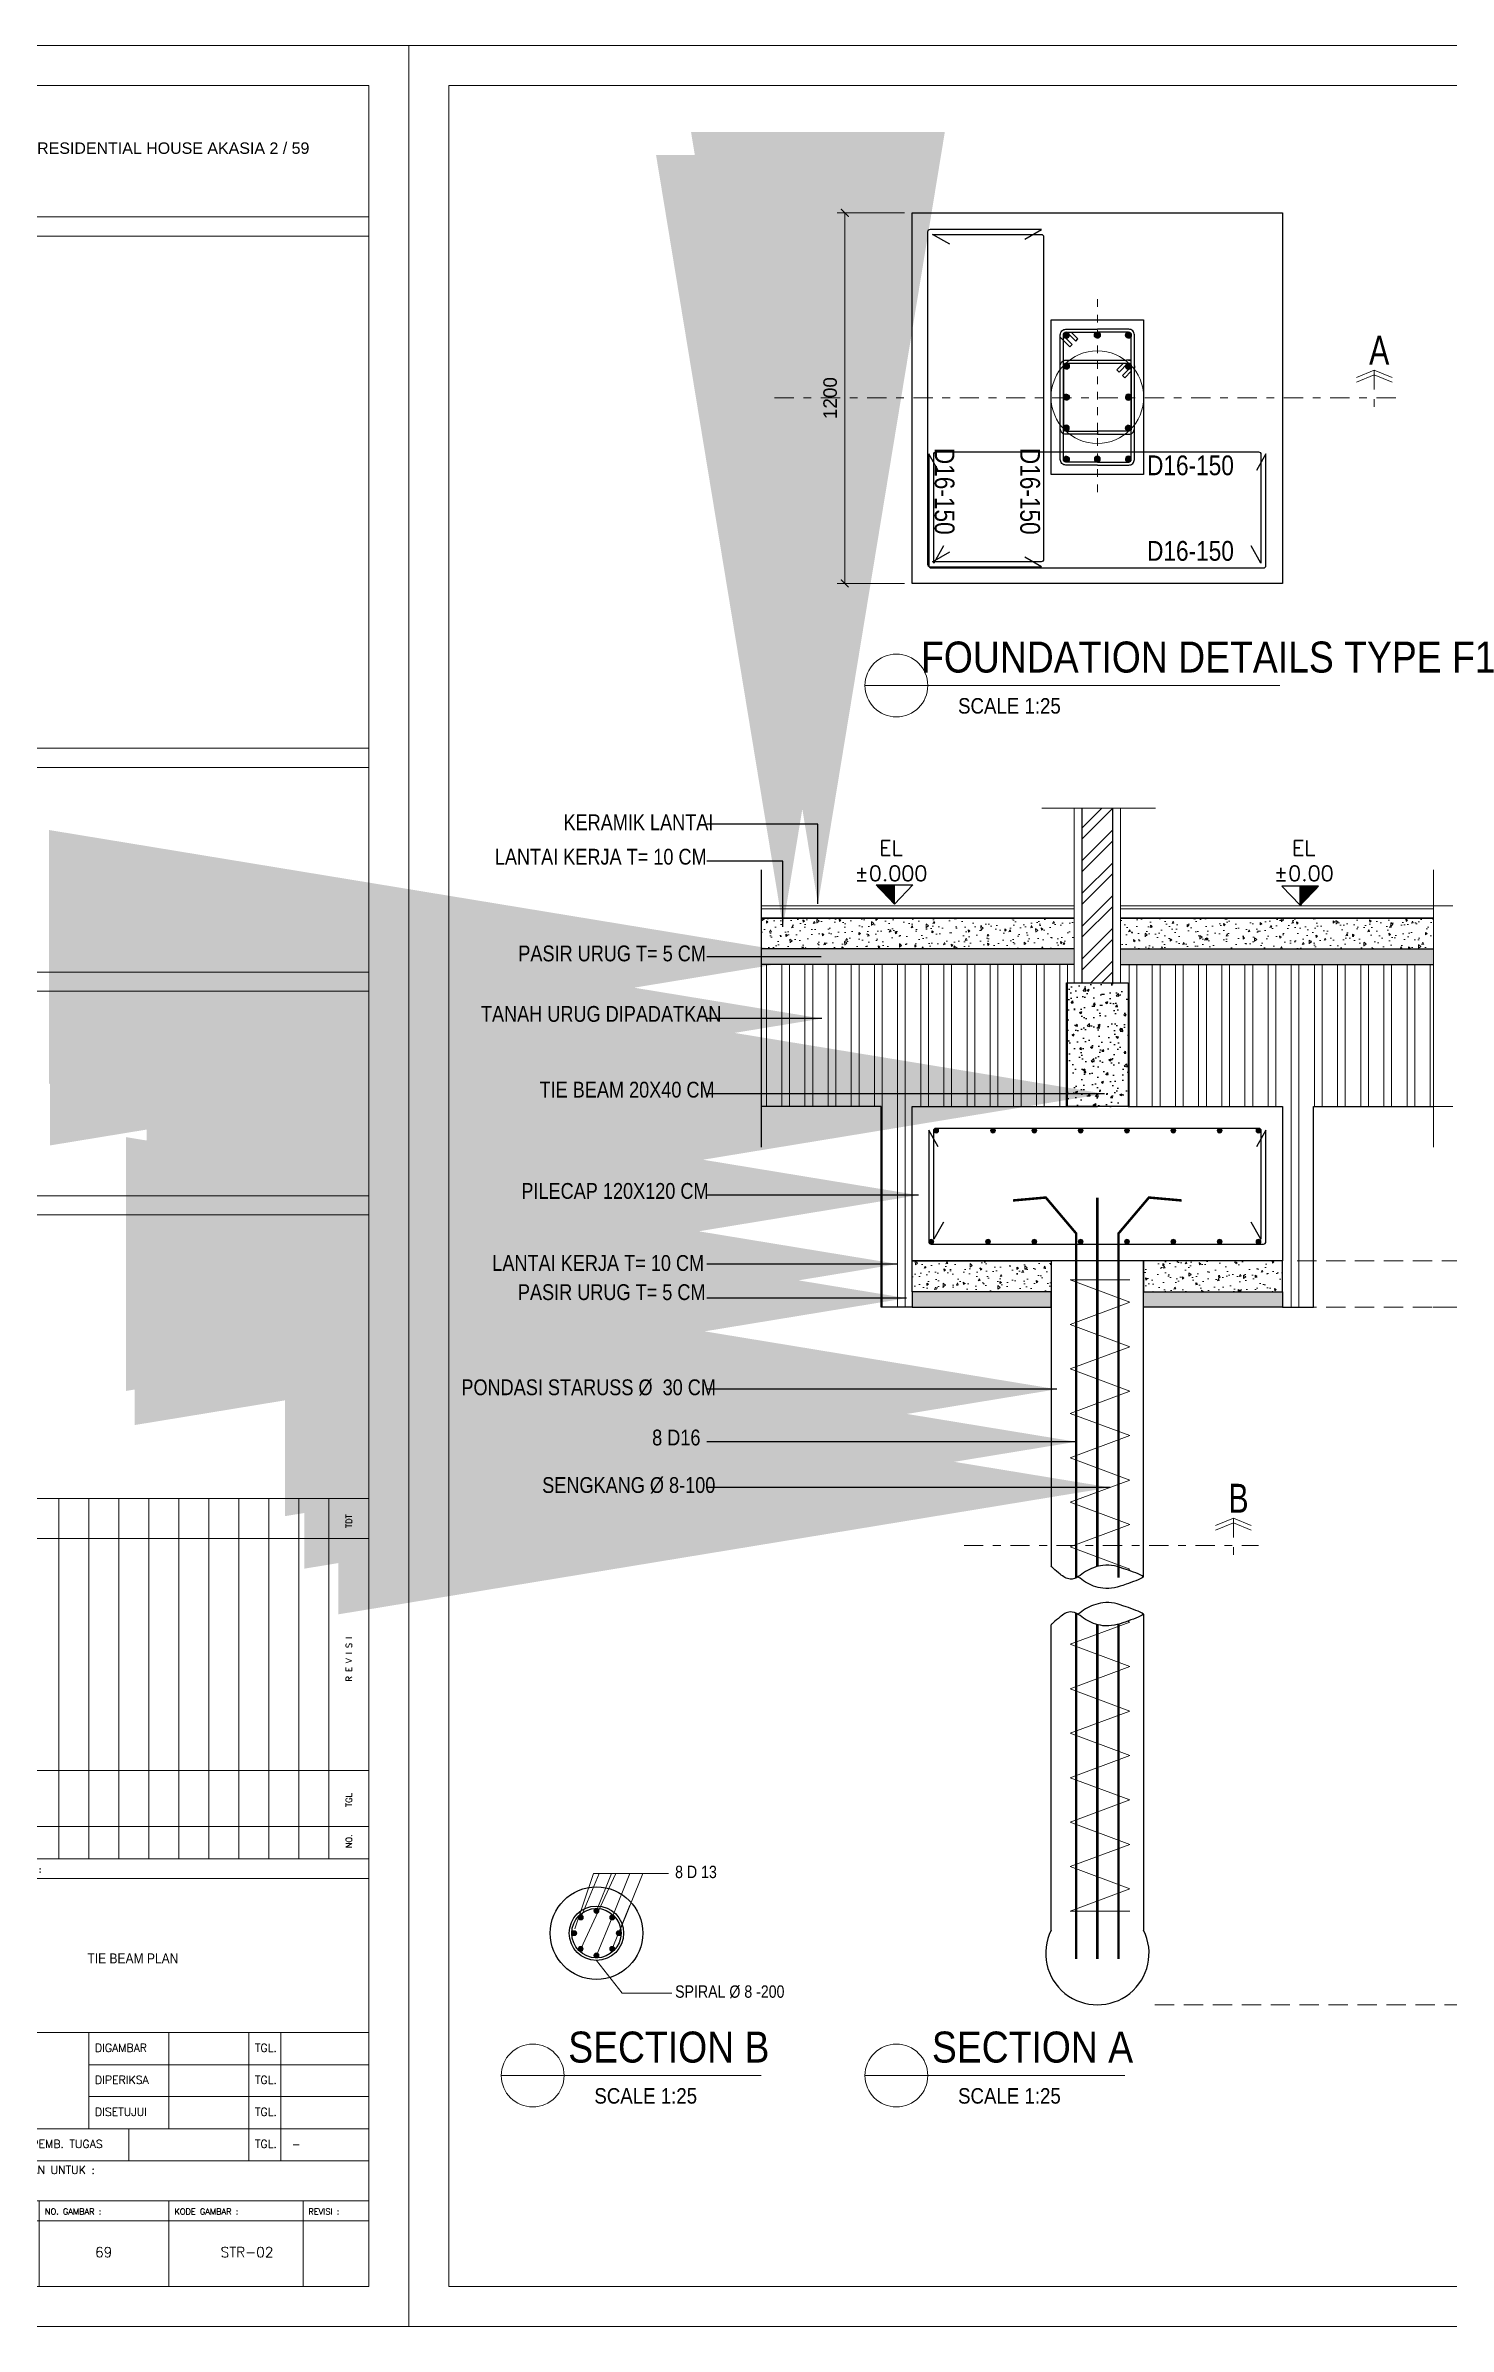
# Model space of a CAD drawing. Header units: millimetres. Extents: x -322387 to 1539330, y -108868 to 282714.
# Drawn here: x -322307.64 to -322289.47, y -108867.52 to -108837.97 of the extents above; entities that cross this region are included whole.
import ezdxf

# ---------------------------------------------------------------- set-up
doc = ezdxf.new("R2010")
doc.units = ezdxf.units.MM
doc.header["$MEASUREMENT"] = 0
doc.set_wipeout_variables(frame=1)
for name, pattern in [('ACAD_ISO03W100', [30, 12, -18]), ('DASHDOT2', [0.5, 0.25, -0.125, 0, -0.125]), ('DASHED2', [0.375, 0.25, -0.125]), ('HIDDEN', [0.375, 0.25, -0.125]), ('HIDDEN2', [0.1875, 0.125, -0.0625])]:
    doc.linetypes.add(name, pattern=pattern)
for name, color, linetype, lineweight in [('7a FURNITURE', 253, 'Continuous', 0), ('Arsir', 251, 'Continuous', 5), ('AS', 8, 'HIDDEN2', 5), ('B', 5, 'Continuous', 20), ('DIM', 1, 'Continuous', 5), ('Dimensi', 252, 'Continuous', 9), ('DINDING', 1, 'Continuous', 20), ('KOP', 7, 'Continuous', 80), ('l1', 5, 'Continuous', 5), ('LEGEND', 1, 'DASHED2', 50), ('str-besi', 3, 'Continuous', 9), ('STR-Pondasi', 3, 'Continuous', 18), ('XR-KOP A3_MOZART$0$A-TXTKOP', 3, 'Continuous', 5), ('XR-KOP A3_MOZART$0$KOP-A1$0$A-GRSKOP', 1, 'Continuous', 5), ('XR-KOP A3_MOZART$0$KOP-A1$0$A-TXTKOP', 3, 'Continuous', 5)]:
    doc.layers.add(name, color=color, linetype=linetype, lineweight=lineweight)
for name, color, linetype in [('KOLOM 40', 4, 'Continuous'), ('NOT', 1, 'Continuous'), ('STR-KOLOM', 5, 'Continuous'), ('TX', 2, 'Continuous'), ('TX3', 3, 'Continuous')]:
    doc.layers.add(name, color=color, linetype=linetype)
doc.styles.add('40', font='arial.ttf', dxfattribs={"width": 0.9, "height": 100})
doc.styles.add('A', font='arial.ttf', dxfattribs={"width": 0.75})
doc.styles.get("Standard").update_dxf_attribs({"font": 'arial.ttf'})
doc.styles.add('style2', font='times.ttf', dxfattribs={"height": 0.18})
doc.styles.add('T-1002', font='romanc.shx', dxfattribs={"width": 0.8, "height": 35})
doc.styles.add('tx1', font='swissc.ttf', dxfattribs={"height": 0.2})
doc.styles.add('XR-KOP A3_MOZART$0$KOP-A1$0$ROMANS', font='romans.shx', dxfattribs={"height": 200})
doc.styles.add('XR-KOP A3_MOZART$0$ROMAND', font='romand.shx', dxfattribs={"height": 2, "bigfont": 'bigfont.shx'})
doc.styles.add('XR-KOP A3_MOZART$0$ROMANS', font='romans.shx', dxfattribs={"height": 200})
doc.dimstyles.new('25 besar', dxfattribs={"dimtxt": 0.35, "dimasz": 0.1, "dimexe": 0.1, "dimexo": 0.1, "dimgap": 0.1, "dimtad": 1, "dimtoh": 1, "dimdec": 0, "dimlfac": 250, "dimtxsty": 'Standard', "dimblk": 'ARCHTICK', "dimcen": 0.1, "dimclrd": 1, "dimclre": 1, "dimclrt": 4, "dimadec": 0, "dimazin": 0, "dimtfac": 1, "dimtdec": 0, "dimtix": 1, "dimtmove": 0, "dimatfit": 3, "dimfxl": 1, "dimlwd": 5, "dimlwe": 5, "dimarcsym": 0})
doc.dimstyles.new('D-LETIK 2', dxfattribs={"dimscale": 0, "dimtxt": 35, "dimasz": 10, "dimexe": 10, "dimexo": 20, "dimgap": 0.06, "dimtad": 1, "dimdec": 0, "dimrnd": 1, "dimzin": 0, "dimdsep": 46, "dimtxsty": 'T-1002', "dimblk": 'DOT', "dimcen": 0.05, "dimclrd": 251, "dimclre": 8, "dimclrt": 3, "dimadec": 0, "dimazin": 0, "dimtfac": 0.6, "dimtdec": 0, "dimtix": 1, "dimtmove": 2, "dimatfit": 3, "dimfxl": 0.05, "dimtvp": 2, "dimtolj": 1, "dimtzin": 0, "dimarcsym": 0})
pattern_1 = [(95, (-322494.54076, -109058.55273), (0.2206208, 0.18512283), [0.03, -0.33]), (40, (-322494.54076, -109058.55273), (-0.25199687, 0.17350726), [0.024, -0.264]), (145.45144, (-322494.52237, -109058.5373), (-0.03137607, 0.3586301), [0.02549608, -0.28045684]), (91.1842, (-322494.59733, -109058.49616), (0.34867736, 0.2550455), [0.045, -0.495]), (141.63564, (-322494.56827, -109058.4749), (-0.01116, 0.53988467), [0.03824414, -0.4206855]), (36.18416, (-322494.59733, -109058.49616), (-0.01116, 0.5398847), [0.036, -0.396]), (66, (-322494.5549, -109058.48202), (0.28270863, 0.054953), [0.03, -0.33]), (11, (-322494.5549, -109058.48202), (-0.13628344, 0.27392337), [0.024, -0.264]), (116.45144, (-322494.53134, -109058.47744), (0.1464252, 0.32887636), [0.02549608, -0.28045684]), (82.5, (-322494.54076, -109058.55273), (-0.090717274, 0.097595927), [0, -0.2608, 0, -0.268, 0, -0.265]), (52.5, (-322494.54076, -109058.55273), (-0.03714918, 0.18596378), [0, -0.1528, 0, -0.2548, 0, -0.101]), (12.5, (-322494.60383, -109058.6158), (0.157367267, 0.144608305), [0, -0.1, 0, -0.312, 0, -0.414]), (2.5, (-322494.63212, -109058.64409), (0.13663599, 0.19326392), [0, -0.13, 0, -0.2072, 0, -0.294])]
pattern_2 = [(82.5, (-322494.54076, -109058.15251), (-0.0281402637, 0.0263585425), [0, -0.0304, 0, -0.034, 0, -0.0325]), (52.5, (-322494.54076, -109058.15251), (-0.01488275, 0.064939595), [0, -0.0164, 0, -0.0274, 0, -0.0105]), (12.5, (-322494.558155, -109058.169905), (0.0439605855, 0.0441206477), [0, -0.01, 0, -0.036, 0, -0.047]), (2.5, (-322494.558155, -109058.169905), (0.030100843, 0.054925257), [0, -0.005, 0, -0.0236, 0, -0.027])]
pattern_3 = [(90, (-322283.70076, -109904.7905), (-0.3, 6e-17), []), (90, (-322283.60076, -109904.6905), (-0.3, 6e-17), [])]
pattern_4 = [(82.5, (-322496.49476, -109053.71251), (-0.0281402637, 0.0263585425), [0, -0.0304, 0, -0.034, 0, -0.0325]), (52.5, (-322496.49476, -109053.71251), (-0.01488275, 0.064939595), [0, -0.0164, 0, -0.0274, 0, -0.0105]), (12.5, (-322496.512155, -109053.729905), (0.0439605855, 0.0441206477), [0, -0.01, 0, -0.036, 0, -0.047]), (2.5, (-322496.512155, -109053.729905), (0.030100843, 0.054925257), [0, -0.005, 0, -0.0236, 0, -0.027])]
pattern_5 = [(95, (-316937.13062, -97508.93041), (0.2206207997, 0.1851228315), [0.03, -0.33]), (40, (-316937.13062, -97508.9304), (-0.251996867, 0.17350726), [0.024, -0.264]), (145.4514445, (-316937.11223, -97508.915), (-0.031376066, 0.3586300885), [0.025496077, -0.280456845]), (91.1842, (-316937.1872, -97508.87385), (0.348677355, 0.25504551), [0.045, -0.495]), (141.6356355, (-316937.15813, -97508.8526), (-0.011160027, 0.539884667), [0.038244137, -0.420685504]), (36.184164, (-316937.1872, -97508.87385), (-0.011160027, 0.539884667), [0.036, -0.396]), (66, (-316937.14476, -97508.8597), (0.282708629, 0.0549529906), [0.03, -0.33]), (11, (-316937.14476, -97508.8597), (-0.136283437, 0.273923374), [0.024, -0.264]), (116.4514447, (-316937.1212, -97508.85512), (0.14642519, 0.328876362), [0.025496076, -0.280456845]), (82.5, (-316937.13062, -97508.93041), (-0.0907172741, 0.09759592705), [0, -0.2608, 0, -0.268, 0, -0.265]), (52.5, (-316937.13062, -97508.93041), (-0.0371491769, 0.18596378), [0, -0.1528, 0, -0.2548, 0, -0.101]), (12.5, (-316937.19369, -97508.99349), (0.1573672669, 0.1446083047), [0, -0.1, 0, -0.312, 0, -0.414]), (2.5, (-316937.22197, -97509.02177), (0.1366359933, 0.1932639227), [0, -0.13, 0, -0.2072, 0, -0.294])]

# ---------------------------------------------------------------- blocks, each defined once
blk = doc.blocks.new('NOTT')
at = {"layer": 'NOT'}
h = blk.add_hatch(dxfattribs=at)
h.set_pattern_fill('ANSI31', color=256)
h.paths.add_polyline_path([(179840, -106618), (179840, -106806), (180020, -106618)])
blk.add_lwpolyline([(179840, -106806), (180020, -106618), (179659, -106618)], close=True, dxfattribs=at)
blk.add_lwpolyline([(179840, -106806), (179840, -106618)], dxfattribs=at)
blk = doc.blocks.new('_DOT')
at = {"color": 0, "linetype": 'ByBlock'}
blk.add_line((-0.5, 0), (-1, 0), dxfattribs=at)
at = {"color": 0, "linetype": 'ByBlock', "const_width": 0.5}
blk.add_lwpolyline([(-0.25, 0, 1), (0.25, 0, 1)], format="xyb", close=True, dxfattribs=at)
blk = doc.blocks.new('tulangan')
at = {"layer": 'str-besi'}
h = blk.add_hatch(color=256, dxfattribs=at)
h.dxf.hatch_style = 1
h.paths.add_polyline_path([(339167.3, 279433.8, 1), (339154.3, 279433.8, 1)])
blk.add_circle((339160.8, 279433.8), 6.5, dxfattribs=at)
blk = doc.blocks.new('*U701')
at = {"layer": 'str-besi', "xscale": 1.230769230769231, "yscale": 1.230769230769231, "zscale": 1.230769230769231, "rotation": 180}
blk.add_blockref('tulangan', (417428.7, 343918.6), dxfattribs=at)
blk = doc.blocks.new('*U702')
at = {"layer": 'STR-Pondasi', "color": 0, "linetype": 'ByBlock', "lineweight": -2, "transparency": 16777216}
for p, rotation in [((49125.1, 49431.4), 45.00000000000001), ((49226.9, 49431.4), 315), ((49104, 49380.5), 90), ((49248, 49380.5), 270), ((49125.1, 49329.6), 135), ((49176, 49308.5), 180), ((49226.9, 49329.6), 225)]:
    blk.add_blockref('*U701', p, dxfattribs=dict(at, rotation=rotation))
blk.add_blockref('*U701', (49176, 49452.5), dxfattribs=at)
blk = doc.blocks.new('_ArchTick')
at = {"color": 0, "linetype": 'ByBlock', "const_width": 0.15}
blk.add_lwpolyline([(-0.5, -0.5), (0.5, 0.5)], dxfattribs=at)
blk = doc.blocks.new('*D938')
at = {"color": 1, "lineweight": 5, "transparency": 16777216}
for p, q in [((-322289.129, -108853.713), (-322287.979, -108853.713)), ((-322288.079, -108853.713), (-322288.079, -108854.313)), ((-322289.662, -108854.313), (-322287.979, -108854.313))]:
    blk.add_line(p, q, dxfattribs=at)
at = {"layer": 'Defpoints', "color": 0, "transparency": 16777216}
for p in [(-322289.229, -108853.713), (-322289.762, -108854.313), (-322288.079, -108854.313)]:
    blk.add_point(p, dxfattribs=at)
at = {"color": 1, "lineweight": 5, "transparency": 16777216, "xscale": 0.1, "yscale": 0.1, "zscale": 0.1}
for p, rotation in [((-322288.079, -108853.713), 90), ((-322288.079, -108854.313), 270)]:
    blk.add_blockref('_ArchTick', p, dxfattribs=dict(at, rotation=rotation))
at = {"color": 4, "transparency": 16777216, "insert": (-322288.268, -108854.013), "char_height": 0.35, "attachment_point": 5, "rotation": 90}
blk.add_mtext('{\\H0.5x;150}', dxfattribs=at)
blk = doc.blocks.new('*D941')
at = {"color": 1, "lineweight": 5, "transparency": 16777216}
for p, q in [((-322296.513, -108840.136), (-322297.384, -108840.136)), ((-322297.284, -108844.936), (-322297.284, -108840.136)), ((-322296.513, -108844.936), (-322297.384, -108844.936))]:
    blk.add_line(p, q, dxfattribs=at)
at = {"layer": 'Defpoints', "color": 0, "transparency": 16777216}
for p in [(-322297.284, -108840.136), (-322296.413, -108840.136), (-322296.413, -108844.936)]:
    blk.add_point(p, dxfattribs=at)
at = {"color": 1, "lineweight": 5, "transparency": 16777216, "xscale": 0.1, "yscale": 0.1, "zscale": 0.1}
for p, rotation in [((-322297.284, -108840.136), 90), ((-322297.284, -108844.936), 270)]:
    blk.add_blockref('_ArchTick', p, dxfattribs=dict(at, rotation=rotation))
at = {"color": 4, "transparency": 16777216, "insert": (-322297.474, -108842.536), "char_height": 0.35, "attachment_point": 5, "rotation": 90}
blk.add_mtext('{\\H0.5x;1200}', dxfattribs=at)
blk = doc.blocks.new('hsdh')
at = {"layer": 'XR-KOP A3_MOZART$0$KOP-A1$0$A-GRSKOP', "linetype": 'Continuous', "lineweight": 5}
for p, q in [((140385, 56660), (140385, 82138)), ((140385, 80618), (145017, 80618)), ((140385, 74466), (145017, 74466)), ((140385, 74244), (145017, 74244)), ((140385, 71876), (145017, 71876)), ((140385, 71654), (145017, 71654)), ((140385, 69286), (145017, 69286)), ((140385, 69063), (145017, 69063)), ((140385, 65781), (145017, 65781)), ((140385, 65781), (145017, 65781)), ((140732, 61611), (140732, 65781)), ((141079, 61611), (141079, 65781)), ((141427, 61611), (141427, 65781)), ((141774, 61611), (141774, 65781)), ((142122, 61611), (142122, 65781)), ((142469, 61611), (142469, 65781)), ((142816, 61611), (142816, 65781)), ((143164, 61611), (143164, 65781)), ((143511, 61611), (143511, 65781)), ((143859, 61611), (143859, 65781)), ((144206, 61611), (144206, 65781)), ((144554, 61611), (144554, 65781)), ((140385, 65317), (145017, 65317)), ((140385, 62631), (145017, 62631)), ((140385, 61982), (145017, 61982)), ((140385, 61611), (145017, 61611)), ((140385, 61611), (145017, 61611)), ((140385, 61380), (145017, 61380)), ((140385, 59597), (145017, 59597)), ((141774, 59597), (141774, 58485)), ((142701, 59597), (142701, 58485)), ((143627, 59597), (143627, 58115)), ((143998, 59597), (143998, 58115)), ((141774, 59226), (145017, 59226)), ((141774, 58856), (145017, 58856)), ((140385, 58485), (145017, 58485)), ((142237, 58485), (142237, 58115)), ((140385, 58115), (145017, 58115)), ((140385, 57651), (145017, 57651)), ((141201, 57651), (141201, 56660)), ((142701, 57651), (142701, 56660)), ((144258, 57651), (144258, 56660)), ((140385, 57420), (145017, 57420))]:
    blk.add_line(p, q, dxfattribs=at)
at = {"layer": 'XR-KOP A3_MOZART$0$KOP-A1$0$A-GRSKOP', "color": 0, "linetype": 'Continuous', "lineweight": 5}
blk.add_lwpolyline([(145480, 82601), (107945, 82601), (107945, 56197), (145480, 56197)], close=True, dxfattribs=at)
at = {"layer": 'XR-KOP A3_MOZART$0$KOP-A1$0$A-GRSKOP', "color": 5, "linetype": 'Continuous', "lineweight": 5}
blk.add_lwpolyline([(145017, 82138), (108409, 82138), (108409, 56660), (145017, 56660)], close=True, dxfattribs=at)
at = {"layer": 'XR-KOP A3_MOZART$0$KOP-A1$0$A-GRSKOP', "linetype": 'Continuous', "lineweight": 5}
blk.add_lwpolyline([(145017, 80396), (140385, 80396)], dxfattribs=at)
at = {"layer": 'KOP', "color": 7, "insert": (141177, 81480), "char_height": 132.26, "attachment_point": 1, "style": 'style2'}
blk.add_mtext('{\\fArial|b0|i0|c0|p34;RESIDENTIAL HOUSE AKASIA 2 / 59}', dxfattribs=at)
at = {"layer": 'XR-KOP A3_MOZART$0$A-TXTKOP', "lineweight": 5, "style": 'XR-KOP A3_MOZART$0$ROMANS'}
blk.add_text('-', height=92.6, dxfattribs=at).set_placement((144125, 58258))
at = {"layer": 'XR-KOP A3_MOZART$0$KOP-A1$0$A-TXTKOP', "lineweight": 5, "style": 'XR-KOP A3_MOZART$0$KOP-A1$0$ROMANS'}
for s, height, p in [('NAMA PROYEK', 69.49, (140443, 81990)), ('CATATAN :', 69.5, (140443, 80475)), ('PEMBERI TUGAS', 69.49, (140443, 74323)), ('ARSITEK', 69.5, (140443, 71733)), ('DRAFTING', 69.5, (140443, 69142)), ('JUDUL GAMBAR :', 69.49, (140443, 61451)), ('SKALA :', 69.5, (140443, 59449)), ('DIGAMBAR', 92.6, (141846, 59375)), ('TGL.', 92.6, (143699, 59375)), ('DIPERIKSA', 92.6, (141846, 59004)), ('TGL.', 92.6, (143699, 59004)), ('DISETUJUI', 92.6, (141846, 58634)), ('TGL.', 92.6, (143699, 58634)), ('DISETUJUI PEMB. TUGAS', 92.65, (140443, 58262)), ('TGL.', 92.6, (143699, 58263)), ('DIKELUARKAN UNTUK :', 92.65, (140443, 57961)), ('NO. PROYEK', 69.5, (140443, 57491)), ('NO. GAMBAR :', 69.49, (141267, 57491)), ('KODE GAMBAR :', 69.49, (142767, 57491)), ('REVISI :', 69.5, (144317, 57491))]:
    blk.add_text(s, height=height, dxfattribs=at).set_placement(p)
for s, height, p in [('TDT', 69.5, (144822, 65440)), ('R E V I S I', 69.49, (144822, 63662)), ('TGL', 69.5, (144822, 62210)), ('NO.', 69.5, (144822, 61732))]:
    blk.add_text(s, height=height, rotation=90, dxfattribs=at).set_placement(p)
blk = doc.blocks.new('kiqqw')
at = {"layer": 'STR-KOLOM', "ltscale": 2}
h = blk.add_hatch(dxfattribs=at)
h.set_pattern_fill('ANSI31', color=256, scale=5)
h.paths.add_polyline_path([(-150604.4, -81422.1, 1), (-150582.4, -81422.1, 1)])
blk.add_circle((-150593.4, -81422.1), 11, dxfattribs=at)
blk = doc.blocks.new('HHEHEG')
at = {"layer": 'Dimensi', "color": 8}
for points in [[(52792.8, 49386.4), (52853.5, 49565), (53096.2, 49565)], [(52812.1, 49422.9), (52871.9, 49565)], [(52812.1, 49321.1), (52925.7, 49565)], [(52863, 49444), (52911.2, 49565)], [(52913.9, 49422.9), (52971.2, 49565)], [(52935, 49372), (53012.8, 49565)], [(52863, 49300), (52913.9, 49422.9)], [(52913.9, 49321.1), (52971.2, 49463.2)]]:
    blk.add_lwpolyline(points, dxfattribs=at)
at = {"layer": 'KOLOM 40'}
blk.add_circle((52863, 49372), 150, dxfattribs=at)
at = {"layer": 'KOLOM 40', "color": 5}
for radius in [88, 80]:
    blk.add_circle((52863, 49372), radius, dxfattribs=at)
at = {"layer": 'STR-Pondasi', "color": 5}
blk.add_blockref('*U702', (3687, -8.5), dxfattribs=at)
at = {"layer": 'TX', "color": 7, "style": 'tx1'}
for s, p in [('8 D 13', (53117.8, 49550.4)), ('SPIRAL %%C 8 -200', (53117.8, 49162.9))]:
    blk.add_text(s, height=40, dxfattribs=at).set_placement(p)
at = {"layer": 'Dimensi', "color": 8}
blk.add_leader([(52863, 49284), (52946, 49177.5), (53107.5, 49177.5)], dimstyle='D-LETIK 2', override={"dimscale": 1, "dimtad": 0}, dxfattribs=at)

msp = doc.modelspace()

# ---------------------------------------------------------------- hatches: boundary and pattern name
h = msp.add_hatch()
h.set_pattern_fill('AR-CONC', color=8, scale=0.04)
h.set_pattern_definition([(50, (-322354.00276, -109907.2745), (0.286904073, -0.025100854), [0.03, -0.33]), (355, (-322354.00276, -109907.2745), (-0.05550053, 0.30087685), [0.024, -0.264]), (100.451444, (-322353.97885, -109907.2766), (0.23140354, 0.275776), [0.02549608, -0.280456845]), (46.1842, (-322354.00276, -109907.1945), (0.42689653, -0.06620771), [0.045, -0.495]), (96.635635, (-322353.9672, -109907.20003), (0.37386478, 0.38964744), [0.03824414, -0.4206855]), (351.184164, (-322354.00276, -109907.1945), (0.37386478, 0.38964744), [0.036, -0.396]), (21, (-322353.96276, -109907.2145), (0.23876282, -0.161047556), [0.03, -0.33]), (326, (-322353.96276, -109907.2145), (0.09732613, 0.29006002), [0.024, -0.264]), (71.451445, (-322353.94286, -109907.22793), (0.33608895, 0.12901246), [0.02549608, -0.280456845]), (37.5, (-322354.00276, -109907.27451), (0.004863942, 0.133157542), [0, -0.2608, 0, -0.268, 0, -0.265]), (7.5, (-322354.00276, -109907.27451), (0.105227815, 0.157764685), [0, -0.1528, 0, -0.2548, 0, -0.101]), (327.5, (-322354.09196, -109907.27451), (0.213528974, -0.009021949), [0, -0.1, 0, -0.312, 0, -0.414]), (317.5, (-322354.13196, -109907.27451), (0.233274468, 0.040041993), [0, -0.13, 0, -0.2072, 0, -0.294])])
h.paths.add_polyline_path([(-322293.6128, -108850.1125), (-322294.4128, -108850.1125), (-322294.4128, -108851.7125), (-322293.6128, -108851.7125)])
at = {"layer": '7a FURNITURE'}
h = msp.add_hatch(dxfattribs=at)
h.set_pattern_fill('AR-CONC', color=256, scale=0.04, angle=45)
h.set_pattern_definition(pattern_5)
h.paths.add_polyline_path([(-322294.3128, -108849.2734), (-322294.3128, -108849.6725), (-322298.3668, -108849.6706), (-322298.3668, -108849.2716)])
h = msp.add_hatch(dxfattribs=at)
h.set_pattern_fill('AR-CONC', color=256, scale=0.04, angle=45)
h.set_pattern_definition(pattern_5)
h.paths.add_polyline_path([(-322293.7128, -108849.2734), (-322293.7128, -108849.6725), (-322289.6588, -108849.6706), (-322289.6588, -108849.2716)])
h = msp.add_hatch(dxfattribs=at)
h.set_pattern_fill('AR-SAND', color=256, scale=0.02, angle=45)
h.set_pattern_definition(pattern_4)
h.paths.add_polyline_path([(-322294.3128, -108849.8706), (-322294.3128, -108849.6725), (-322298.3668, -108849.6744), (-322298.3668, -108849.8725)])
h = msp.add_hatch(dxfattribs=at)
h.set_pattern_fill('AR-SAND', color=256, scale=0.02, angle=45)
h.set_pattern_definition(pattern_4)
h.paths.add_polyline_path([(-322293.7128, -108849.8706), (-322293.7128, -108849.6725), (-322289.6588, -108849.6744), (-322289.6588, -108849.8725)])
h = msp.add_hatch(dxfattribs=at)
h.set_pattern_fill('ANSI32', color=256, scale=0.8, angle=45)
h.set_pattern_definition(pattern_3)
h.paths.add_polyline_path([(-322294.3128, -108849.8725), (-322298.3668, -108849.8725), (-322298.3668, -108851.7125), (-322296.8128, -108851.7125), (-322296.8128, -108854.3125), (-322296.4128, -108854.3125), (-322296.4128, -108853.7125), (-322296.4128, -108851.7125), (-322294.3128, -108851.7125)])
h = msp.add_hatch(dxfattribs=at)
h.set_pattern_fill('ANSI32', color=256, scale=0.8, angle=45)
h.set_pattern_definition(pattern_3)
h.paths.add_polyline_path([(-322293.7128, -108849.8725), (-322289.6588, -108849.8725), (-322289.6588, -108851.7125), (-322291.2128, -108851.7125), (-322291.2128, -108854.3125), (-322291.6128, -108854.3125), (-322291.6128, -108853.7125), (-322291.6128, -108851.7125), (-322293.7128, -108851.7125)])
h = msp.add_hatch(dxfattribs=at)
h.set_pattern_fill('AR-CONC', color=256, scale=0.04, angle=45)
h.set_pattern_definition(pattern_1)
h.paths.add_polyline_path([(-322294.6128, -108854.1111), (-322294.6128, -108853.7127), (-322296.4128, -108853.7124), (-322296.4128, -108854.1126)])
h = msp.add_hatch(dxfattribs=at)
h.set_pattern_fill('AR-CONC', color=256, scale=0.04, angle=45)
h.set_pattern_definition(pattern_1)
h.paths.add_polyline_path([(-322293.4128, -108854.1111), (-322293.4128, -108853.7127), (-322291.6128, -108853.7124), (-322291.6128, -108854.1126)])
h = msp.add_hatch(dxfattribs=at)
h.set_pattern_fill('AR-SAND', color=256, scale=0.02, angle=45)
h.set_pattern_definition(pattern_2)
h.paths.add_polyline_path([(-322294.6128, -108854.3106), (-322294.6128, -108854.1125), (-322296.4128, -108854.1144), (-322296.4128, -108854.3125)])
h = msp.add_hatch(dxfattribs=at)
h.set_pattern_fill('AR-SAND', color=256, scale=0.02, angle=45)
h.set_pattern_definition(pattern_2)
h.paths.add_polyline_path([(-322293.4128, -108854.3106), (-322293.4128, -108854.1125), (-322291.6128, -108854.1144), (-322291.6128, -108854.3125)])
at = {"layer": 'Arsir'}
h = msp.add_hatch(dxfattribs=at)
h.set_pattern_fill('ANSI32', color=256, scale=0.8)
h.set_pattern_definition([(45, (-322299.61276, -108850.1125), (-0.212132, 0.212132), []), (45, (-322299.47134, -108850.1125), (-0.212132, 0.212132), [])])
h.paths.add_polyline_path([(-322293.8128, -108847.8491), (-322294.2128, -108847.8491), (-322294.2128, -108850.1125), (-322293.8128, -108850.1125)])

# ---------------------------------------------------------------- linework, layer by layer
at = {"color": 251}
for p, q in [((-322294.2128, -108847.8491), (-322294.2128, -108850.1125)), ((-322293.8128, -108850.1125), (-322293.8128, -108847.8491))]:
    msp.add_line(p, q, dxfattribs=at)
at = {"color": 6}
for points in [[(-322298.3668, -108848.6465), (-322298.3668, -108852.2385)], [(-322296.8128, -108851.7125), (-322298.3668, -108851.7125)], [(-322296.4128, -108854.3125), (-322296.8128, -108854.3125), (-322296.8128, -108851.7125)], [(-322291.6128, -108854.3125), (-322291.2128, -108854.3125), (-322291.2128, -108851.7125)], [(-322291.2128, -108851.7125), (-322289.6588, -108851.7125)], [(-322291.2128, -108851.7125), (-322289.6588, -108851.7125)]]:
    msp.add_lwpolyline(points, dxfattribs=at)
at = {"color": 6, "linetype": 'ACAD_ISO03W100'}
msp.add_lwpolyline([(-322294.4128, -108850.1125), (-322293.6128, -108850.1125), (-322293.6128, -108851.7125), (-322294.4128, -108851.7125)], close=True, dxfattribs=at)
at = {"layer": 'Arsir'}
msp.add_lwpolyline([(-322289.6588, -108848.6465), (-322289.6588, -108852.2385)], dxfattribs=at)
at = {"layer": 'AS', "linetype": 'HIDDEN'}
for points in [[(-322289.6588, -108849.1125), (-322285.9825, -108849.1125)], [(-322289.6588, -108851.7125), (-322286.5266, -108851.7125)], [(-322291.425, -108853.7125), (-322286.5266, -108853.7125)], [(-322291.425, -108854.3125), (-322286.5266, -108854.3125)], [(-322293.2672, -108863.3501), (-322286.5266, -108863.3501)]]:
    msp.add_lwpolyline(points, dxfattribs=at)
at = {"layer": 'B', "linetype": 'DASHDOT2'}
for p, q in [((-322290.4263, -108842.1749), (-322290.7667, -108842.3161)), ((-322290.4263, -108842.2339), (-322290.7667, -108842.3751)), ((-322290.4263, -108842.1749), (-322290.4263, -108842.733)), ((-322290.4263, -108842.1749), (-322290.0859, -108842.3161)), ((-322290.4263, -108842.2339), (-322290.0859, -108842.3751)), ((-322292.2493, -108857.0459), (-322292.5897, -108857.1872)), ((-322292.2493, -108857.1049), (-322292.5897, -108857.2462)), ((-322292.2493, -108857.0459), (-322292.2493, -108857.6041)), ((-322292.2493, -108857.0459), (-322291.9089, -108857.1872)), ((-322292.2493, -108857.1049), (-322291.9089, -108857.2462)), ((-322295.74, -108857.4019), (-322291.9269, -108857.4019))]:
    msp.add_line(p, q, dxfattribs=at)
at = {"layer": 'DINDING'}
for p, q in [((-322294.3128, -108847.8491), (-322294.3128, -108850.1125)), ((-322293.7128, -108850.1125), (-322293.7128, -108847.8491))]:
    msp.add_line(p, q, dxfattribs=at)
at = {"layer": 'KOLOM 40'}
for points in [[(-322298.3668, -108849.2725), (-322294.3128, -108849.2725)], [(-322294.3128, -108849.2725), (-322298.3668, -108849.2725)], [(-322289.6588, -108849.2725), (-322293.7128, -108849.2725)], [(-322293.7128, -108849.2725), (-322289.6588, -108849.2725)], [(-322294.3128, -108849.6725), (-322298.3668, -108849.6725)], [(-322293.7128, -108849.6725), (-322289.6588, -108849.6725)], [(-322294.3128, -108849.8725), (-322298.3668, -108849.8725)], [(-322293.7128, -108849.8725), (-322289.6588, -108849.8725)], [(-322293.6128, -108851.7125), (-322291.6128, -108851.7125), (-322291.6128, -108853.7125), (-322296.4128, -108853.7125), (-322296.4128, -108851.7125), (-322294.0128, -108851.7125)], [(-322293.4128, -108857.8059), (-322293.4128, -108853.7125), (-322294.6128, -108853.7125), (-322294.6128, -108857.6693)], [(-322293.4128, -108858.2902), (-322293.4128, -108862.3836)], [(-322294.6128, -108862.3836), (-322294.6128, -108858.4269)]]:
    msp.add_lwpolyline(points, dxfattribs=at)
for points in [[(-322294.6128, -108853.7125), (-322294.6128, -108854.1125), (-322296.4128, -108854.1125), (-322296.4128, -108853.7125)], [(-322293.4128, -108853.7125), (-322293.4128, -108854.1125), (-322291.6128, -108854.1125), (-322291.6128, -108853.7125)], [(-322294.6128, -108854.3125), (-322294.6128, -108854.1125), (-322296.4128, -108854.1125), (-322296.4128, -108854.3125)], [(-322293.4128, -108854.3125), (-322293.4128, -108854.1125), (-322291.6128, -108854.1125), (-322291.6128, -108854.3125)]]:
    msp.add_lwpolyline(points, close=True, dxfattribs=at)
msp.add_arc((-322294.0128, -108862.6806), 0.6695, 153.66702, 26.33298, dxfattribs=at)
for points, knots in [([(-322293.4128, -108857.8059), (-322293.4644, -108857.772), (-322293.6842, -108857.6934), (-322293.8967, -108857.6232), (-322294.1603, -108857.7198), (-322294.2542, -108857.8084), (-322294.3781, -108857.8563), (-322294.491, -108857.778), (-322294.5639, -108857.7119), (-322294.6029, -108857.6778), (-322294.6128, -108857.6693)], [0, 0, 0, 0, 46.8050133, 108.691866, 152.8710744, 180.1580454, 207.3058317, 243.7539171, 273.0802855, 282.8414198, 282.8414198, 282.8414198, 282.8414198]), ([(-322293.4128, -108857.8059), (-322293.4644, -108857.8398), (-322293.6842, -108857.9184), (-322293.8967, -108857.9886), (-322294.1603, -108857.892), (-322294.2294, -108857.8268), (-322294.2627, -108857.8067), (-322294.264, -108857.8059)], [0, 0, 0, 0, 46.8050133, 108.691866, 152.8710744, 180.1580454, 181.3273685, 181.3273685, 181.3273685, 181.3273685]), ([(-322293.4128, -108858.2902), (-322293.4644, -108858.3241), (-322293.6842, -108858.4027), (-322293.8967, -108858.4729), (-322294.1603, -108858.3763), (-322294.2542, -108858.2878), (-322294.3781, -108858.2398), (-322294.491, -108858.3181), (-322294.5639, -108858.3842), (-322294.6029, -108858.4183), (-322294.6128, -108858.4269)], [0, 0, 0, 0, 46.8050133, 108.691866, 152.8710744, 180.1580454, 207.3058317, 243.7539171, 273.0802855, 282.8414198, 282.8414198, 282.8414198, 282.8414198]), ([(-322293.4128, -108858.2902), (-322293.4644, -108858.2564), (-322293.6842, -108858.1778), (-322293.8967, -108858.1076), (-322294.1603, -108858.2042), (-322294.2294, -108858.2694), (-322294.2627, -108858.2894), (-322294.264, -108858.2902)], [0, 0, 0, 0, 46.8050133, 108.691866, 152.8710744, 180.1580454, 181.3273685, 181.3273685, 181.3273685, 181.3273685])]:
    msp.add_open_spline(points, degree=3, knots=knots, dxfattribs=at)
at = {"layer": 'l1'}
for p, q in [((-322297.0231, -108846.2595), (-322291.6497, -108846.2595)), ((-322301.7348, -108864.2662), (-322298.3677, -108864.2662)), ((-322297.0231, -108864.2662), (-322293.656, -108864.2662))]:
    msp.add_line(p, q, dxfattribs=at)
for centre in [(-322296.6162, -108846.2595), (-322301.3279, -108864.2662), (-322296.6162, -108864.2662)]:
    msp.add_circle(centre, 0.4069, dxfattribs=at)
at = {"layer": 'str-besi', "const_width": 0.032}
for points in [[(-322294.2867, -108857.8179), (-322294.2867, -108853.3581), (-322294.6808, -108852.8921), (-322295.1048, -108852.9301)], [(-322294.0128, -108857.6742), (-322294.0128, -108852.8939)], [(-322293.7389, -108857.8179), (-322293.7389, -108853.3581), (-322293.3448, -108852.8921), (-322292.9208, -108852.9301)], [(-322294.2867, -108858.2783), (-322294.2867, -108862.7556)], [(-322294.0128, -108858.4238), (-322294.0128, -108862.7556)], [(-322293.7389, -108858.4186), (-322293.7389, -108862.7556)]]:
    msp.add_lwpolyline(points, dxfattribs=at)
at = {"layer": 'str-besi', "color": 6}
for points in [[(-322293.6224, -108855.4121), (-322293.5905, -108855.4003), (-322294.3669, -108855.1123), (-322293.5905, -108854.8243), (-322294.3669, -108854.5363), (-322293.5905, -108854.2483), (-322294.3669, -108853.9603), (-322293.5905, -108853.9603)], [(-322293.6224, -108857.7161), (-322293.5905, -108857.7043), (-322294.3669, -108857.4163), (-322293.5905, -108857.1283), (-322294.3669, -108856.8403), (-322293.5905, -108856.5523), (-322294.3669, -108856.2643), (-322293.5905, -108855.9763), (-322294.3669, -108855.6883), (-322293.5905, -108855.4003)], [(-322293.6224, -108858.38), (-322293.5905, -108858.3918), (-322294.3669, -108858.6798), (-322293.5905, -108858.9678), (-322294.3669, -108859.2558), (-322293.5905, -108859.5438), (-322294.3669, -108859.8318), (-322293.5905, -108860.1198), (-322294.3669, -108860.4078), (-322293.5905, -108860.6958)], [(-322293.6224, -108860.684), (-322293.5905, -108860.6958), (-322294.3669, -108860.9838), (-322293.5905, -108861.2718), (-322294.3669, -108861.5598), (-322293.5905, -108861.8478), (-322294.3669, -108862.1358), (-322293.5905, -108862.1358)]]:
    msp.add_lwpolyline(points, dxfattribs=at)
at = {"layer": 'STR-KOLOM'}
for points in [[(-322296.0736, -108852.2359), (-322296.1968, -108852.0185), (-322296.1968, -108853.4645, 0.4142136), (-322296.1648, -108853.4965), (-322291.8608, -108853.4965, 0.4142136), (-322291.8288, -108853.4645), (-322291.8288, -108852.0185), (-322291.9519, -108852.2359)], [(-322296.0062, -108853.2091), (-322296.1328, -108853.4325), (-322296.1328, -108852.0245, -0.4142136), (-322296.1008, -108851.9925), (-322291.9248, -108851.9925, -0.4142136), (-322291.8928, -108852.0245), (-322291.8928, -108853.4325), (-322292.0193, -108853.2091)]]:
    msp.add_lwpolyline(points, format="xyb", dxfattribs=at)
at = {"layer": 'STR-Pondasi', "color": 6, "ltscale": 2}
for points in [[(-322294.7332, -108847.8491), (-322293.2582, -108847.8491)], [(-322294.3128, -108849.1525), (-322298.3668, -108849.1525)], [(-322298.3668, -108849.1525), (-322294.3128, -108849.1525)], [(-322293.7128, -108849.1525), (-322289.6588, -108849.1525)], [(-322289.6588, -108849.1525), (-322293.7128, -108849.1525)], [(-322294.3128, -108849.2725), (-322298.3668, -108849.2725)], [(-322298.3668, -108849.2725), (-322294.3128, -108849.2725)], [(-322293.7128, -108849.2725), (-322289.6588, -108849.2725)], [(-322289.6588, -108849.2725), (-322293.7128, -108849.2725)], [(-322298.3668, -108849.6725), (-322294.3128, -108849.6725)], [(-322289.6588, -108849.6725), (-322293.7128, -108849.6725)], [(-322298.3668, -108849.8725), (-322294.3128, -108849.8725)], [(-322289.6588, -108849.8725), (-322293.7128, -108849.8725)]]:
    msp.add_lwpolyline(points, dxfattribs=at)
at = {"layer": 'STR-Pondasi', "color": 7, "ltscale": 2}
for points in [[(-322294.3128, -108849.1125), (-322298.3668, -108849.1125)], [(-322298.3668, -108849.1125), (-322294.3128, -108849.1125)], [(-322293.7128, -108849.1125), (-322289.6588, -108849.1125)], [(-322289.6588, -108849.1125), (-322293.7128, -108849.1125)]]:
    msp.add_lwpolyline(points, dxfattribs=at)

# ---------------------------------------------------------------- block references
at = {"layer": 'Dimensi', "yscale": 0.001310720000000001, "zscale": 0.001310720000000001}
for p, xscale in [((-322060.9205, -108709.0969), -0.001310720000000001), ((-322527.105, -108709.1131), 0.001310720000000001)]:
    msp.add_blockref('NOTT', p, dxfattribs=dict(at, xscale=xscale))
at = {"layer": 'Dimensi', "color": 8, "xscale": 0.004, "yscale": 0.004, "zscale": 0.004}
msp.add_blockref('HHEHEG', (-322511.9539, -109059.9098), dxfattribs=at)
at = {"layer": 'LEGEND', "xscale": 0.00111896417510141, "yscale": 0.00111896417510141, "zscale": 0.00111896417510141}
msp.add_blockref('hsdh', (-322465.7199, -108930.3974), dxfattribs=at)
at = {"layer": 'str-besi', "xscale": 0.004923076923076924, "yscale": 0.004923076923076924, "zscale": 0.004923076923076924, "rotation": 180}
for p in [(-320626.3861, -107476.3502), (-320625.6501, -107476.3502), (-320625.1141, -107476.3502), (-320624.5141, -107476.3502), (-320623.9141, -107476.3502), (-320623.3141, -107476.3502), (-320622.7141, -107476.3502), (-320622.2101, -107476.3502), (-320626.4501, -107477.7902), (-320625.7141, -107477.7902), (-320625.1141, -107477.7902), (-320624.5141, -107477.7902), (-320623.9141, -107477.7902), (-320623.3141, -107477.7902), (-320622.7141, -107477.7902), (-320622.2101, -107477.7902)]:
    msp.add_blockref('tulangan', p, dxfattribs=at)

# ---------------------------------------------------------------- texts
at = {"layer": 'DIM', "attachment_point": 5, "style": '40'}
for s, insert, char_height in [('{\\fCentury Gothic|b0|i0|c0|p34;FOUNDATION DETAILS TYPE F1}', (-322292.5754, -108845.8935), 0.401852), ('{\\fCentury Gothic|b0|i0|c0|p34;SCALE 1:25}', (-322295.1521, -108846.5243), 0.200926), ('{\\fCentury Gothic|b0|i0|c0|p34;SECTION B}', (-322299.5645, -108863.9002), 0.401852), ('{\\fCentury Gothic|b0|i0|c0|p34;SECTION A}', (-322294.8528, -108863.9002), 0.401852), ('{\\fCentury Gothic|b0|i0|c0|p34;SCALE 1:25}', (-322299.8638, -108864.531), 0.200926), ('{\\fCentury Gothic|b0|i0|c0|p34;SCALE 1:25}', (-322295.1521, -108864.531), 0.200926)]:
    msp.add_mtext(s, dxfattribs=dict(at, insert=insert, char_height=char_height))
at = {"layer": 'TX', "style": 'A', "width": 0.75}
for s, p in [('A', (-322290.4922, -108842.1044)), ('B', (-322292.3152, -108856.9754))]:
    msp.add_text(s, height=0.375, dxfattribs=at).set_placement(p)
at = {"layer": 'TX', "color": 7, "style": 'tx1'}
for s, p in [('KERAMIK LANTAI', (-322300.9292, -108848.1338)), ('LANTAI KERJA T= 10 CM', (-322301.8185, -108848.5797)), ('PASIR URUG T= 5 CM', (-322301.5144, -108849.8323)), ('TANAH URUG DIPADATKAN', (-322301.9983, -108850.6159)), ('TIE BEAM 20X40 CM', (-322301.2397, -108851.597)), ('PILECAP 120X120 CM', (-322301.4749, -108852.909)), ('LANTAI KERJA T= 10 CM', (-322301.8512, -108853.8424)), ('PASIR URUG T= 5 CM', (-322301.5197, -108854.2201)), ('PONDASI STARUSS %%C  30 CM', (-322302.2517, -108855.4526)), ('8 D16', (-322299.7805, -108856.1033)), ('SENGKANG %%C 8-100 ', (-322301.2043, -108856.719))]:
    msp.add_text(s, height=0.2048, dxfattribs=at).set_placement(p)
at = {"layer": 'TX3', "char_height": 0.196608, "width": 3.112315}
for s, insert, attachment_point in [('\\pxqc;{\\Fsimplex8|c0;EL\\P%%P0.000}', (-322295.1305, -108848.2665), 3), ('\\pxqc;{\\Fsimplex8|c0;EL\\P%%P0.00}', (-322292.8951, -108848.2665), 1)]:
    msp.add_mtext(s, dxfattribs=dict(at, insert=insert, attachment_point=attachment_point))
at = {"layer": 'XR-KOP A3_MOZART$0$A-TXTKOP', "attachment_point": 1, "style": 'XR-KOP A3_MOZART$0$ROMAND'}
for s, insert, char_height in [('\\pxql;{\\fCentury Gothic|b0|i0|c0|p34;\\W0.9;TIE BEAM PLAN}', (-322307.0968, -108862.6835), 0.129586), ('69', (-322306.9972, -108866.4896), 0.12959), ('STR-02', (-322305.37, -108866.4896), 0.12959)]:
    msp.add_mtext_dynamic_manual_height_columns(s, width=334.351235, gutter_width=75.5301, heights=[0], dxfattribs=dict(at, insert=insert, char_height=char_height))

# ---------------------------------------------------------------- dimensions: what is measured, and where the dimension line sits
dim = msp.add_linear_dim(base=(-322288.0785, -108854.3125), p1=(-322289.229, -108853.7125), p2=(-322289.7619, -108854.3125), angle=90, text='{\\H0.5x;<>}', dimstyle='25 besar')
dim.commit()
dim.dimension.update_dxf_attribs({"geometry": '*D938', "text_midpoint": (-322288.2679, -108854.0125)})

# ---------------------------------------------------------------- leaders
at = {"layer": 'Dimensi', "color": 8}
for points in [[(-322297.5921, -108849.7755), (-322299.0729, -108849.7755)], [(-322297.5821, -108850.5735), (-322299.0729, -108850.5735)], [(-322293.9208, -108851.5475), (-322299.0729, -108851.5475)], [(-322296.3291, -108852.8614), (-322299.0729, -108852.8614)], [(-322296.5976, -108853.7534), (-322299.0729, -108853.7534)], [(-322296.4836, -108854.1954), (-322299.0729, -108854.1954)], [(-322294.5373, -108855.3759), (-322299.0729, -108855.3759)], [(-322294.2867, -108856.056), (-322299.0729, -108856.056)], [(-322293.8469, -108856.6477), (-322299.0729, -108856.6477)]]:
    msp.add_leader(points, dimstyle='D-LETIK 2', override={"dimscale": 1, "dimtad": 0}, dxfattribs=at)

# ---------------------------------------------------------------- wipeouts: each hides what was drawn before it
msp.add_wipeout([(-322296.4128, -108840.1363), (-322291.6128, -108840.1363), (-322291.6128, -108844.9363), (-322296.4128, -108844.9363)]).dxf.layer = 'KOLOM 40'

# ---------------------------------------------------------------- next in the draw order: linework, layer by layer
at = {"layer": 'AS', "linetype": 'HIDDEN', "ltscale": 0.4}
msp.add_lwpolyline([(-322294.0128, -108841.2557), (-322294.0128, -108843.8168)], dxfattribs=at)
at = {"layer": 'B', "linetype": 'DASHDOT2'}
msp.add_line((-322298.1961, -108842.5309), (-322290.1038, -108842.5309), dxfattribs=at)
at = {"layer": 'DINDING'}
msp.add_circle((-322294.0128, -108842.5239), 0.6, dxfattribs=at)
at = {"layer": 'KOLOM 40'}
msp.add_lwpolyline([(-322296.4128, -108840.1363), (-322291.6128, -108840.1363), (-322291.6128, -108844.9363), (-322296.4128, -108844.9363)], close=True, dxfattribs=at)
at = {"layer": 'STR-KOLOM'}
for points in [[(-322294.9521, -108840.4754), (-322294.7348, -108840.3523), (-322296.1808, -108840.3523, 0.4142136), (-322296.2128, -108840.3843), (-322296.2128, -108844.6883, 0.4142136), (-322296.1808, -108844.7203), (-322294.7348, -108844.7203), (-322294.9521, -108844.5971)], [(-322295.9253, -108840.5428), (-322296.1488, -108840.4163), (-322294.7408, -108840.4163, -0.4142136), (-322294.7088, -108840.4483), (-322294.7088, -108844.6243, -0.4142136), (-322294.7408, -108844.6563), (-322296.1488, -108844.6563), (-322295.9253, -108844.5297)], [(-322294.0128, -108843.4039), (-322294.4208, -108843.4039, -0.4142136), (-322294.4928, -108843.3319), (-322294.4928, -108841.7159, -0.4142136), (-322294.4208, -108841.6439), (-322294.0128, -108841.6439)], [(-322294.0128, -108843.3639), (-322294.4208, -108843.3639, -0.4142136), (-322294.4528, -108843.3319), (-322294.4528, -108841.7219, -0.4142136), (-322294.4148, -108841.6839), (-322294.0128, -108841.6839)], [(-322294.0128, -108843.4039), (-322293.6048, -108843.4039, 0.4142136), (-322293.5328, -108843.3319), (-322293.5328, -108841.7159, 0.4142136), (-322293.6048, -108841.6439), (-322294.0128, -108841.6439)], [(-322294.0128, -108843.3639), (-322293.6048, -108843.3639, 0.4142136), (-322293.5728, -108843.3319), (-322293.5728, -108841.7219, 0.4142136), (-322293.6108, -108841.6839), (-322294.0128, -108841.6839)], [(-322294.3779, -108842.1136), (-322294.4066, -108842.0849), (-322294.4148, -108842.0849, 0.4142136), (-322294.4528, -108842.1229), (-322294.4528, -108842.5249), (-322294.4528, -108842.9269, 0.4142136), (-322294.4148, -108842.9649), (-322294.0128, -108842.9649), (-322294.0128, -108843.0049), (-322294.4208, -108843.0049, -0.4142136), (-322294.4928, -108842.9329), (-322294.4928, -108842.5249), (-322294.4928, -108842.1169, -0.4142136), (-322294.4208, -108842.0449), (-322294.39, -108842.0449)], [(-322293.6755, -108842.0849), (-322293.7603, -108842.1698), (-322293.732, -108842.1981), (-322293.6189, -108842.0849), (-322293.6108, -108842.0849, -0.4142136), (-322293.5728, -108842.1229), (-322293.5728, -108842.5249), (-322293.5728, -108842.9269, -0.4142136), (-322293.6108, -108842.9649), (-322294.0128, -108842.9649), (-322294.0128, -108843.0049), (-322293.6048, -108843.0049, 0.4142136), (-322293.5328, -108842.9329), (-322293.5328, -108842.5249), (-322293.5328, -108842.1169)], [(-322293.5728, -108842.1876), (-322293.6576, -108842.2725), (-322293.6859, -108842.2442), (-322293.5728, -108842.1311), (-322293.5728, -108842.1229, 0.4142136), (-322293.6108, -108842.0849)], [(-322293.5728, -108842.0524, 0.11565), (-322293.6048, -108842.0449), (-322293.6355, -108842.0449)], [(-322293.6108, -108842.0449), (-322293.6048, -108842.0449, -0.11565), (-322293.5728, -108842.0524, -0.11565)], [(-322296.0736, -108843.4756), (-322296.1968, -108843.2583), (-322296.1968, -108844.7043, 0.4142136), (-322296.1648, -108844.7363), (-322291.8608, -108844.7363, 0.4142136), (-322291.8288, -108844.7043), (-322291.8288, -108843.2583), (-322291.9519, -108843.4756)], [(-322296.0062, -108844.4488), (-322296.1328, -108844.6723), (-322296.1328, -108843.2643, -0.4142136), (-322296.1008, -108843.2323), (-322291.9248, -108843.2323, -0.4142136), (-322291.8928, -108843.2643), (-322291.8928, -108844.6723), (-322292.0193, -108844.4488)]]:
    msp.add_lwpolyline(points, format="xyb", dxfattribs=at)
at = {"layer": 'STR-KOLOM', "color": 4, "ltscale": 2}
msp.add_lwpolyline([(-322294.6128, -108841.5239), (-322293.4128, -108841.5239), (-322293.4128, -108843.5239), (-322294.6128, -108843.5239)], close=True, dxfattribs=at)
at = {"layer": 'STR-KOLOM', "ltscale": 2}
for points in [[(-322294.4528, -108841.7301), (-322294.3396, -108841.8432), (-322294.3679, -108841.8715), (-322294.4928, -108841.7466)], [(-322294.4066, -108841.6839), (-322294.2935, -108841.7971), (-322294.2652, -108841.7688), (-322294.35, -108841.6839)]]:
    msp.add_lwpolyline(points, dxfattribs=at)
at = {"layer": 'STR-KOLOM'}
for points in [[(-322294.4148, -108842.0849), (-322293.6189, -108842.0849)], [(-322294.39, -108842.0449), (-322293.6355, -108842.0449)], [(-322293.5328, -108842.1169), (-322293.5328, -108842.1476)]]:
    msp.add_lwpolyline(points, dxfattribs=at)

# ---------------------------------------------------------------- next in the draw order: block references
at = {"layer": 'LEGEND', "xscale": 0.00111896417510141, "yscale": 0.00111896417510141, "zscale": 0.00111896417510141}
msp.add_blockref('hsdh', (-322423.7199, -108930.3974), dxfattribs=at)
at = {"layer": 'STR-KOLOM', "yscale": 0.003454545454545455, "zscale": 0.003454545454545455, "rotation": 180}
for p, xscale in [((-321774.1831, -109122.9981), -0.003454545454545455), ((-322814.2444, -109122.9981), 0.003454545454545455), ((-322813.8424, -109122.9981), 0.003454545454545455), ((-321774.1831, -109124.2011), -0.003454545454545455), ((-322813.8424, -109124.2011), 0.003454545454545455)]:
    msp.add_blockref('kiqqw', p, dxfattribs=dict(at, xscale=xscale))
at = {"layer": 'STR-KOLOM', "yscale": 0.003454545454545455, "zscale": 0.003454545454545455}
for p, xscale in [((-321774.1831, -108560.8468), 0.003454545454545455), ((-322813.8424, -108560.8468), -0.003454545454545455), ((-321774.1831, -108561.2478), 0.003454545454545455), ((-322813.8424, -108561.2478), -0.003454545454545455), ((-321774.1831, -108562.0498), 0.003454545454545455), ((-322814.2444, -108562.0498), -0.003454545454545455), ((-322813.8424, -108562.0498), -0.003454545454545455)]:
    msp.add_blockref('kiqqw', p, dxfattribs=dict(at, xscale=xscale))

# ---------------------------------------------------------------- next in the draw order: texts
at = {"layer": 'TX', "color": 7, "style": 'tx1'}
for p in [(-322296.1197, -108843.1803), (-322295.0117, -108843.1803)]:
    msp.add_text('D16-150', height=0.256, rotation=270, dxfattribs=at).set_placement(p)
for p in [(-322293.3688, -108843.5352), (-322293.3688, -108844.6432)]:
    msp.add_text('D16-150', height=0.256, dxfattribs=at).set_placement(p)

# ---------------------------------------------------------------- next in the draw order: dimensions: what is measured, and where the dimension line sits
dim = msp.add_linear_dim(base=(-322297.2844, -108840.1363), p1=(-322296.4128, -108844.9363), p2=(-322296.4128, -108840.1363), angle=90, text='{\\H0.5x;<>}', dimstyle='25 besar')
dim.commit()
dim.dimension.update_dxf_attribs({"geometry": '*D941', "text_midpoint": (-322297.4738, -108842.5363)})

# ---------------------------------------------------------------- next in the draw order: leaders
at = {"layer": 'Dimensi', "color": 8}
for points in [[(-322297.6326, -108849.089), (-322297.6326, -108848.0557), (-322299.0729, -108848.0557)], [(-322298.0861, -108849.3857), (-322298.0861, -108848.5357), (-322299.0729, -108848.5357)]]:
    msp.add_leader(points, dimstyle='D-LETIK 2', override={"dimscale": 1, "dimtad": 0}, dxfattribs=at)

doc.saveas('drawing.dxf')
